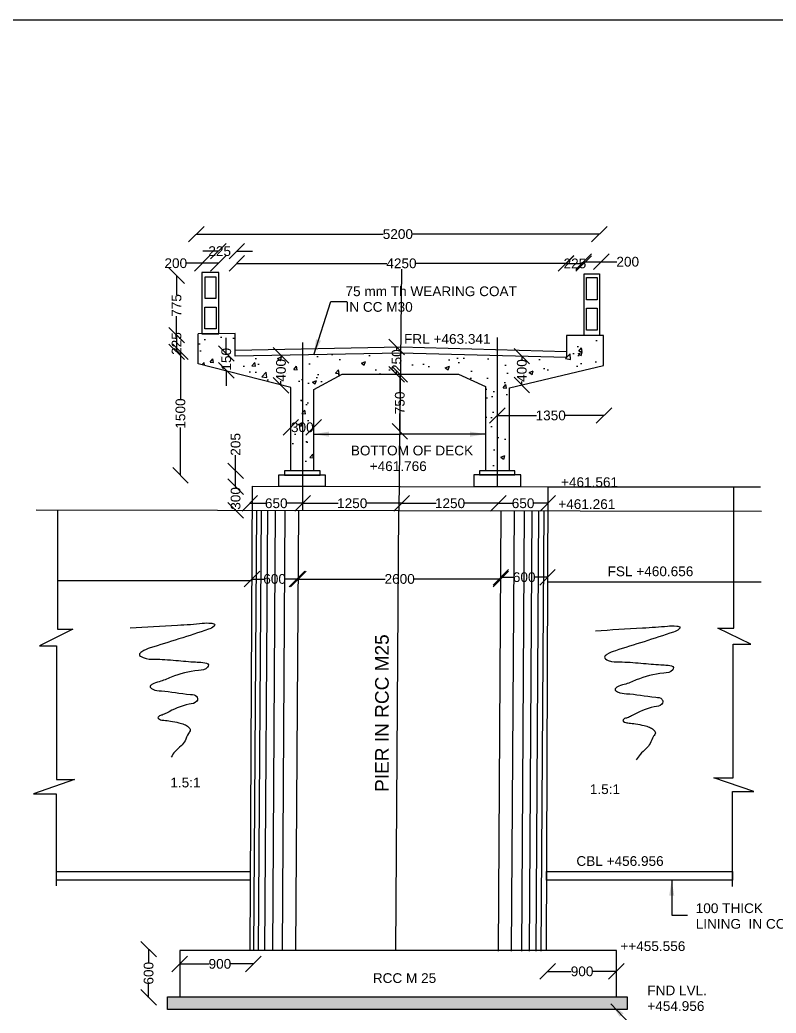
# Model space of a CAD drawing. Header units: millimetres. Extents: x 5124 to 10115727, y 2311 to 29203932.
# Drawn here: x 10094386 to 10104105, y 29191176 to 29203932 of the extents above; entities that cross this region are included whole.
import ezdxf

# ---------------------------------------------------------------- set-up
doc = ezdxf.new("R2010")
doc.units = ezdxf.units.MM
doc.header["$MEASUREMENT"] = 0
for name, color, linetype in [('DRAWING', 2, 'Continuous'), ('TEXT', 1, 'Continuous'), ('text2', 7, 'Continuous')]:
    doc.layers.add(name, color=color, linetype=linetype)
doc.styles.get("Standard").update_dxf_attribs({"font": 'arial.ttf', "height": 125})
doc.dimstyles.get("Standard").update_dxf_attribs({"dimtxt": 150, "dimasz": 200, "dimexe": 0.18, "dimexo": 0.0625, "dimgap": 0.09, "dimtad": 0, "dimdec": 0, "dimzin": 0, "dimdsep": 46, "dimtxsty": 'Standard', "dimblk": 'OBLIQUE', "dimcen": 0.09, "dimse1": 1, "dimse2": 1, "dimadec": 0, "dimazin": 0, "dimtfac": 1, "dimtdec": 0, "dimtofl": 0, "dimtmove": 0, "dimatfit": 3, "dimfxl": 1, "dimtolj": 1, "dimtzin": 0, "dimarcsym": 0})

# ---------------------------------------------------------------- blocks, each defined once
blk = doc.blocks.new('_Oblique')
at = {"color": 0, "linetype": 'ByBlock', "lineweight": -2}
blk.add_line((-0.5, -0.5), (0.5, 0.5), dxfattribs=at)
blk = doc.blocks.new('*D10')
at = {"layer": 'Defpoints', "color": 0, "transparency": 16777216}
for p in [(10096156, 29191997), (10096041, 29191378), (10096156, 29191378)]:
    blk.add_point(p, dxfattribs=at)
at = {"layer": 'text2', "color": 0, "lineweight": -2, "transparency": 16777216}
for p, q in [((10096041, 29191997), (10096041, 29191826)), ((10096041, 29191378), (10096041, 29191549))]:
    blk.add_line(p, q, dxfattribs=at)
at = {"layer": 'text2', "color": 0, "lineweight": -2, "transparency": 16777216, "xscale": 200, "yscale": 200, "zscale": 200}
for p, rotation in [((10096041, 29191997), 90), ((10096041, 29191378), 270)]:
    blk.add_blockref('_Oblique', p, dxfattribs=dict(at, rotation=rotation))
at = {"layer": 'text2', "color": 0, "transparency": 16777216, "insert": (10096041, 29191688), "char_height": 125, "attachment_point": 5, "rotation": 90}
blk.add_mtext('\\A1;600', dxfattribs=at)
blk = doc.blocks.new('*D11')
at = {"layer": 'Defpoints', "color": 0, "transparency": 16777216}
for p in [(10097387, 29191808), (10096440, 29191683), (10097387, 29191683)]:
    blk.add_point(p, dxfattribs=at)
at = {"layer": 'text2', "color": 0, "lineweight": -2, "transparency": 16777216}
for p, q in [((10096440, 29191808), (10096819, 29191808)), ((10097387, 29191808), (10097095, 29191808))]:
    blk.add_line(p, q, dxfattribs=at)
at = {"layer": 'text2', "color": 0, "lineweight": -2, "transparency": 16777216, "xscale": 200, "yscale": 200, "zscale": 200, "rotation": 180}
blk.add_blockref('_Oblique', (10096440, 29191808), dxfattribs=at)
at = {"layer": 'text2', "color": 0, "lineweight": -2, "transparency": 16777216, "xscale": 200, "yscale": 200, "zscale": 200}
blk.add_blockref('_Oblique', (10097387, 29191808), dxfattribs=at)
at = {"layer": 'text2', "color": 0, "transparency": 16777216, "insert": (10096957, 29191808), "char_height": 125, "attachment_point": 5}
blk.add_mtext('\\A1;900', dxfattribs=at)
blk = doc.blocks.new('*D13')
at = {"layer": 'Defpoints', "color": 0, "transparency": 16777216}
for p in [(10096655, 29201158), (10101832, 29201180), (10101832, 29201158)]:
    blk.add_point(p, dxfattribs=at)
at = {"layer": 'text2', "color": 0, "lineweight": -2, "transparency": 16777216}
for p, q in [((10096655, 29201180), (10099057, 29201180)), ((10101832, 29201180), (10099430, 29201180))]:
    blk.add_line(p, q, dxfattribs=at)
at = {"layer": 'text2', "color": 0, "lineweight": -2, "transparency": 16777216, "xscale": 200, "yscale": 200, "zscale": 200, "rotation": 180}
blk.add_blockref('_Oblique', (10096655, 29201180), dxfattribs=at)
at = {"layer": 'text2', "color": 0, "lineweight": -2, "transparency": 16777216, "xscale": 200, "yscale": 200, "zscale": 200}
blk.add_blockref('_Oblique', (10101832, 29201180), dxfattribs=at)
at = {"layer": 'text2', "color": 0, "transparency": 16777216, "insert": (10099244, 29201180), "char_height": 125, "attachment_point": 5}
blk.add_mtext('\\A1;5200', dxfattribs=at)
blk = doc.blocks.new('*D14')
at = {"layer": 'Defpoints', "color": 0, "transparency": 16777216}
for p in [(10096729, 29200820), (10096936, 29200820), (10096936, 29200806)]:
    blk.add_point(p, dxfattribs=at)
at = {"layer": 'text2', "color": 0, "lineweight": -2, "transparency": 16777216}
for p, q in [((10096729, 29200806), (10096529, 29200806)), ((10096936, 29200806), (10096729, 29200806))]:
    blk.add_line(p, q, dxfattribs=at)
at = {"layer": 'text2', "color": 0, "lineweight": -2, "transparency": 16777216, "xscale": 200, "yscale": 200, "zscale": 200, "rotation": 180}
blk.add_blockref('_Oblique', (10096729, 29200806), dxfattribs=at)
at = {"layer": 'text2', "color": 0, "lineweight": -2, "transparency": 16777216, "xscale": 200, "yscale": 200, "zscale": 200}
blk.add_blockref('_Oblique', (10096936, 29200806), dxfattribs=at)
at = {"layer": 'text2', "color": 0, "transparency": 16777216, "insert": (10096390, 29200806), "char_height": 125, "attachment_point": 5}
blk.add_mtext('\\A1;200', dxfattribs=at)
blk = doc.blocks.new('*D15')
at = {"layer": 'Defpoints', "color": 0, "transparency": 16777216}
for p in [(10097175, 29200961), (10096936, 29200806), (10097175, 29200806)]:
    blk.add_point(p, dxfattribs=at)
at = {"layer": 'text2', "color": 0, "lineweight": -2, "transparency": 16777216}
for p, q in [((10096936, 29200961), (10096736, 29200961)), ((10097175, 29200961), (10097375, 29200961))]:
    blk.add_line(p, q, dxfattribs=at)
at = {"layer": 'text2', "color": 0, "lineweight": -2, "transparency": 16777216, "xscale": 200, "yscale": 200, "zscale": 200}
blk.add_blockref('_Oblique', (10096936, 29200961), dxfattribs=at)
at = {"layer": 'text2', "color": 0, "lineweight": -2, "transparency": 16777216, "xscale": 200, "yscale": 200, "zscale": 200, "rotation": 180}
blk.add_blockref('_Oblique', (10097175, 29200961), dxfattribs=at)
at = {"layer": 'text2', "color": 0, "transparency": 16777216, "insert": (10096954, 29200961), "char_height": 125, "attachment_point": 5}
blk.add_mtext('\\A1;225', dxfattribs=at)
blk = doc.blocks.new('*D16')
at = {"layer": 'Defpoints', "color": 0, "transparency": 16777216}
for p in [(10097175, 29200806), (10101405, 29200806), (10101405, 29200804)]:
    blk.add_point(p, dxfattribs=at)
at = {"layer": 'text2', "color": 0, "lineweight": -2, "transparency": 16777216}
for p, q in [((10097175, 29200804), (10099101, 29200804)), ((10101405, 29200804), (10099479, 29200804))]:
    blk.add_line(p, q, dxfattribs=at)
at = {"layer": 'text2', "color": 0, "lineweight": -2, "transparency": 16777216, "xscale": 200, "yscale": 200, "zscale": 200, "rotation": 180}
blk.add_blockref('_Oblique', (10097175, 29200804), dxfattribs=at)
at = {"layer": 'text2', "color": 0, "lineweight": -2, "transparency": 16777216, "xscale": 200, "yscale": 200, "zscale": 200}
blk.add_blockref('_Oblique', (10101405, 29200804), dxfattribs=at)
at = {"layer": 'text2', "color": 0, "transparency": 16777216, "insert": (10099290, 29200804), "char_height": 125, "attachment_point": 5}
blk.add_mtext('\\A1;4250', dxfattribs=at)
blk = doc.blocks.new('*D17')
at = {"layer": 'Defpoints', "color": 0, "transparency": 16777216}
for p in [(10101405, 29200804), (10101633, 29200804), (10101633, 29200803)]:
    blk.add_point(p, dxfattribs=at)
at = {"layer": 'text2', "color": 0, "lineweight": -2, "transparency": 16777216}
blk.add_line((10101405, 29200803), (10101633, 29200803), dxfattribs=at)
at = {"layer": 'text2', "color": 0, "lineweight": -2, "transparency": 16777216, "xscale": 200, "yscale": 200, "zscale": 200, "rotation": 180}
blk.add_blockref('_Oblique', (10101405, 29200803), dxfattribs=at)
at = {"layer": 'text2', "color": 0, "lineweight": -2, "transparency": 16777216, "xscale": 200, "yscale": 200, "zscale": 200}
blk.add_blockref('_Oblique', (10101633, 29200803), dxfattribs=at)
at = {"layer": 'text2', "color": 0, "transparency": 16777216, "insert": (10101519, 29200803), "char_height": 125, "attachment_point": 5}
blk.add_mtext('\\A1;225', dxfattribs=at)
blk = doc.blocks.new('*D18')
at = {"layer": 'Defpoints', "color": 0, "transparency": 16777216}
for p in [(10101633, 29200804), (10101859, 29200825), (10101859, 29200804)]:
    blk.add_point(p, dxfattribs=at)
at = {"layer": 'text2', "color": 0, "lineweight": -2, "transparency": 16777216}
for p, q in [((10101633, 29200825), (10101859, 29200825)), ((10101859, 29200825), (10102059, 29200825))]:
    blk.add_line(p, q, dxfattribs=at)
at = {"layer": 'text2', "color": 0, "lineweight": -2, "transparency": 16777216, "xscale": 200, "yscale": 200, "zscale": 200, "rotation": 180}
blk.add_blockref('_Oblique', (10101633, 29200825), dxfattribs=at)
at = {"layer": 'text2', "color": 0, "lineweight": -2, "transparency": 16777216, "xscale": 200, "yscale": 200, "zscale": 200}
blk.add_blockref('_Oblique', (10101859, 29200825), dxfattribs=at)
at = {"layer": 'text2', "color": 0, "transparency": 16777216, "insert": (10102198, 29200825), "char_height": 125, "attachment_point": 5}
blk.add_mtext('\\A1;200', dxfattribs=at)
blk = doc.blocks.new('*D19')
at = {"layer": 'Defpoints', "color": 0, "transparency": 16777216}
for p in [(10096449, 29200646), (10096400, 29199882), (10096449, 29199882)]:
    blk.add_point(p, dxfattribs=at)
at = {"layer": 'text2', "color": 0, "lineweight": -2, "transparency": 16777216}
for p, q in [((10096400, 29200646), (10096400, 29200402)), ((10096400, 29199882), (10096400, 29200126))]:
    blk.add_line(p, q, dxfattribs=at)
at = {"layer": 'text2', "color": 0, "lineweight": -2, "transparency": 16777216, "xscale": 200, "yscale": 200, "zscale": 200}
for p, rotation in [((10096400, 29200646), 90), ((10096400, 29199882), 270)]:
    blk.add_blockref('_Oblique', p, dxfattribs=dict(at, rotation=rotation))
at = {"layer": 'text2', "color": 0, "transparency": 16777216, "insert": (10096400, 29200264), "char_height": 125, "attachment_point": 5, "rotation": 90}
blk.add_mtext('\\A1;775', dxfattribs=at)
blk = doc.blocks.new('*D20')
at = {"layer": 'Defpoints', "color": 0, "transparency": 16777216}
for p in [(10096400, 29199882), (10096400, 29199669), (10096400, 29199669)]:
    blk.add_point(p, dxfattribs=at)
at = {"layer": 'text2', "color": 0, "lineweight": -2, "transparency": 16777216}
blk.add_line((10096400, 29199882), (10096400, 29199669), dxfattribs=at)
at = {"layer": 'text2', "color": 0, "lineweight": -2, "transparency": 16777216, "xscale": 200, "yscale": 200, "zscale": 200}
for p, rotation in [((10096400, 29199882), 90), ((10096400, 29199669), 270)]:
    blk.add_blockref('_Oblique', p, dxfattribs=dict(at, rotation=rotation))
at = {"layer": 'text2', "color": 0, "transparency": 16777216, "insert": (10096400, 29199775), "char_height": 125, "attachment_point": 5, "rotation": 90}
blk.add_mtext('\\A1;225', dxfattribs=at)
blk = doc.blocks.new('*D21')
at = {"layer": 'Defpoints', "color": 0, "transparency": 16777216}
for p in [(10096400, 29199669), (10096400, 29198083), (10096450, 29198083)]:
    blk.add_point(p, dxfattribs=at)
at = {"layer": 'text2', "color": 0, "lineweight": -2, "transparency": 16777216}
for p, q in [((10096450, 29199669), (10096450, 29199056)), ((10096450, 29198083), (10096450, 29198695))]:
    blk.add_line(p, q, dxfattribs=at)
at = {"layer": 'text2', "color": 0, "lineweight": -2, "transparency": 16777216, "xscale": 200, "yscale": 200, "zscale": 200}
for p, rotation in [((10096450, 29199669), 90), ((10096450, 29198083), 270)]:
    blk.add_blockref('_Oblique', p, dxfattribs=dict(at, rotation=rotation))
at = {"layer": 'text2', "color": 0, "transparency": 16777216, "insert": (10096450, 29198876), "char_height": 125, "attachment_point": 5, "rotation": 90}
blk.add_mtext('\\A1;1500', dxfattribs=at)
blk = doc.blocks.new('*D22')
at = {"layer": 'Defpoints', "color": 0, "transparency": 16777216}
for p in [(10097010, 29199647), (10097012, 29199430), (10097039, 29199430)]:
    blk.add_point(p, dxfattribs=at)
at = {"layer": 'text2', "color": 0, "lineweight": -2, "transparency": 16777216}
for p, q in [((10097039, 29199647), (10097039, 29199847)), ((10097039, 29199430), (10097039, 29199230))]:
    blk.add_line(p, q, dxfattribs=at)
at = {"layer": 'text2', "color": 0, "lineweight": -2, "transparency": 16777216, "xscale": 200, "yscale": 200, "zscale": 200}
for p, rotation in [((10097039, 29199647), 270), ((10097039, 29199430), 90)]:
    blk.add_blockref('_Oblique', p, dxfattribs=dict(at, rotation=rotation))
at = {"layer": 'text2', "color": 0, "transparency": 16777216, "insert": (10097039, 29199573), "char_height": 125, "attachment_point": 5, "rotation": 90}
blk.add_mtext('\\A1;150', dxfattribs=at)
blk = doc.blocks.new('*D23')
at = {"layer": 'Defpoints', "color": 0, "transparency": 16777216}
for p in [(10097777, 29199623), (10097742, 29199238), (10097767, 29199238)]:
    blk.add_point(p, dxfattribs=at)
at = {"layer": 'text2', "color": 0, "lineweight": -2, "transparency": 16777216}
for p, q in [((10097742, 29199623), (10097742, 29199571)), ((10097742, 29199238), (10097742, 29199290))]:
    blk.add_line(p, q, dxfattribs=at)
at = {"layer": 'text2', "color": 0, "lineweight": -2, "transparency": 16777216, "xscale": 200, "yscale": 200, "zscale": 200}
for p, rotation in [((10097742, 29199623), 90), ((10097742, 29199238), 270)]:
    blk.add_blockref('_Oblique', p, dxfattribs=dict(at, rotation=rotation))
at = {"layer": 'text2', "color": 0, "transparency": 16777216, "insert": (10097742, 29199431), "char_height": 125, "attachment_point": 5, "rotation": 90}
blk.add_mtext('\\A1;400', dxfattribs=at)
blk = doc.blocks.new('*D24')
at = {"layer": 'Defpoints', "color": 0, "transparency": 16777216}
for p in [(10097869, 29198618), (10098163, 29198699), (10098163, 29198618)]:
    blk.add_point(p, dxfattribs=at)
at = {"layer": 'text2', "color": 0, "lineweight": -2, "transparency": 16777216}
for p, q in [((10097869, 29198699), (10097878, 29198699)), ((10098163, 29198699), (10098154, 29198699))]:
    blk.add_line(p, q, dxfattribs=at)
at = {"layer": 'text2', "color": 0, "lineweight": -2, "transparency": 16777216, "xscale": 200, "yscale": 200, "zscale": 200, "rotation": 180}
blk.add_blockref('_Oblique', (10097869, 29198699), dxfattribs=at)
at = {"layer": 'text2', "color": 0, "lineweight": -2, "transparency": 16777216, "xscale": 200, "yscale": 200, "zscale": 200}
blk.add_blockref('_Oblique', (10098163, 29198699), dxfattribs=at)
at = {"layer": 'text2', "color": 0, "transparency": 16777216, "insert": (10098016, 29198699), "char_height": 125, "attachment_point": 5}
blk.add_mtext('\\A1;300', dxfattribs=at)
blk = doc.blocks.new('*D25')
at = {"layer": 'Defpoints', "color": 0, "transparency": 16777216}
for p in [(10099285, 29199731), (10099228, 29199380), (10099285, 29199380)]:
    blk.add_point(p, dxfattribs=at)
at = {"layer": 'text2', "color": 0, "lineweight": -2, "transparency": 16777216}
for p, q in [((10099228, 29199731), (10099228, 29199694)), ((10099228, 29199380), (10099228, 29199416))]:
    blk.add_line(p, q, dxfattribs=at)
at = {"layer": 'text2', "color": 0, "lineweight": -2, "transparency": 16777216, "xscale": 200, "yscale": 200, "zscale": 200}
for p, rotation in [((10099228, 29199731), 90), ((10099228, 29199380), 270)]:
    blk.add_blockref('_Oblique', p, dxfattribs=dict(at, rotation=rotation))
at = {"layer": 'text2', "color": 0, "transparency": 16777216, "insert": (10099228, 29199555), "char_height": 125, "attachment_point": 5, "rotation": 90}
blk.add_mtext('\\A1;250', dxfattribs=at)
blk = doc.blocks.new('*D26')
at = {"layer": 'Defpoints', "color": 0, "transparency": 16777216}
for p in [(10099285, 29199380), (10099268, 29198647), (10099269, 29198647)]:
    blk.add_point(p, dxfattribs=at)
at = {"layer": 'text2', "color": 0, "lineweight": -2, "transparency": 16777216}
for p, q in [((10099269, 29199380), (10099269, 29199151)), ((10099269, 29198647), (10099269, 29198876))]:
    blk.add_line(p, q, dxfattribs=at)
at = {"layer": 'text2', "color": 0, "lineweight": -2, "transparency": 16777216, "xscale": 200, "yscale": 200, "zscale": 200}
for p, rotation in [((10099269, 29199380), 90), ((10099269, 29198647), 270)]:
    blk.add_blockref('_Oblique', p, dxfattribs=dict(at, rotation=rotation))
at = {"layer": 'text2', "color": 0, "transparency": 16777216, "insert": (10099269, 29199013), "char_height": 125, "attachment_point": 5, "rotation": 90}
blk.add_mtext('\\A1;750', dxfattribs=at)
blk = doc.blocks.new('*D27')
at = {"layer": 'Defpoints', "color": 0, "transparency": 16777216}
for p in [(10097341, 29197733), (10098022, 29197733), (10098022, 29197723)]:
    blk.add_point(p, dxfattribs=at)
at = {"layer": 'text2', "color": 0, "lineweight": -2, "transparency": 16777216}
for p, q in [((10097341, 29197723), (10097543, 29197723)), ((10098022, 29197723), (10097820, 29197723))]:
    blk.add_line(p, q, dxfattribs=at)
at = {"layer": 'text2', "color": 0, "lineweight": -2, "transparency": 16777216, "xscale": 200, "yscale": 200, "zscale": 200, "rotation": 180}
blk.add_blockref('_Oblique', (10097341, 29197723), dxfattribs=at)
at = {"layer": 'text2', "color": 0, "lineweight": -2, "transparency": 16777216, "xscale": 200, "yscale": 200, "zscale": 200}
blk.add_blockref('_Oblique', (10098022, 29197723), dxfattribs=at)
at = {"layer": 'text2', "color": 0, "transparency": 16777216, "insert": (10097681, 29197723), "char_height": 125, "attachment_point": 5}
blk.add_mtext('\\A1;650', dxfattribs=at)
blk = doc.blocks.new('*D28')
at = {"layer": 'Defpoints', "color": 0, "transparency": 16777216}
for p in [(10098022, 29197733), (10099293, 29197733), (10099293, 29197723)]:
    blk.add_point(p, dxfattribs=at)
at = {"layer": 'text2', "color": 0, "lineweight": -2, "transparency": 16777216}
for p, q in [((10098022, 29197723), (10098477, 29197723)), ((10099293, 29197723), (10098838, 29197723))]:
    blk.add_line(p, q, dxfattribs=at)
at = {"layer": 'text2', "color": 0, "lineweight": -2, "transparency": 16777216, "xscale": 200, "yscale": 200, "zscale": 200, "rotation": 180}
blk.add_blockref('_Oblique', (10098022, 29197723), dxfattribs=at)
at = {"layer": 'text2', "color": 0, "lineweight": -2, "transparency": 16777216, "xscale": 200, "yscale": 200, "zscale": 200}
blk.add_blockref('_Oblique', (10099293, 29197723), dxfattribs=at)
at = {"layer": 'text2', "color": 0, "transparency": 16777216, "insert": (10098657, 29197723), "char_height": 125, "attachment_point": 5}
blk.add_mtext('\\A1;1250', dxfattribs=at)
blk = doc.blocks.new('*D29')
at = {"layer": 'Defpoints', "color": 0, "transparency": 16777216}
for p in [(10099293, 29197723), (10100536, 29197723), (10100536, 29197723)]:
    blk.add_point(p, dxfattribs=at)
at = {"layer": 'text2', "color": 0, "lineweight": -2, "transparency": 16777216}
for p, q in [((10099293, 29197723), (10099734, 29197723)), ((10100536, 29197723), (10100095, 29197723))]:
    blk.add_line(p, q, dxfattribs=at)
at = {"layer": 'text2', "color": 0, "lineweight": -2, "transparency": 16777216, "xscale": 200, "yscale": 200, "zscale": 200, "rotation": 180}
blk.add_blockref('_Oblique', (10099293, 29197723), dxfattribs=at)
at = {"layer": 'text2', "color": 0, "lineweight": -2, "transparency": 16777216, "xscale": 200, "yscale": 200, "zscale": 200}
blk.add_blockref('_Oblique', (10100536, 29197723), dxfattribs=at)
at = {"layer": 'text2', "color": 0, "transparency": 16777216, "insert": (10099914, 29197723), "char_height": 125, "attachment_point": 5}
blk.add_mtext('\\A1;1250', dxfattribs=at)
blk = doc.blocks.new('*D30')
at = {"layer": 'Defpoints', "color": 0, "transparency": 16777216}
for p in [(10100536, 29197723), (10101171, 29197723), (10101171, 29197720)]:
    blk.add_point(p, dxfattribs=at)
at = {"layer": 'text2', "color": 0, "lineweight": -2, "transparency": 16777216}
for p, q in [((10100536, 29197723), (10100715, 29197723)), ((10101171, 29197723), (10100992, 29197723))]:
    blk.add_line(p, q, dxfattribs=at)
at = {"layer": 'text2', "color": 0, "lineweight": -2, "transparency": 16777216, "xscale": 200, "yscale": 200, "zscale": 200, "rotation": 180}
blk.add_blockref('_Oblique', (10100536, 29197723), dxfattribs=at)
at = {"layer": 'text2', "color": 0, "lineweight": -2, "transparency": 16777216, "xscale": 200, "yscale": 200, "zscale": 200}
blk.add_blockref('_Oblique', (10101171, 29197723), dxfattribs=at)
at = {"layer": 'text2', "color": 0, "transparency": 16777216, "insert": (10100853, 29197723), "char_height": 125, "attachment_point": 5}
blk.add_mtext('\\A1;650', dxfattribs=at)
blk = doc.blocks.new('*D31')
at = {"layer": 'Defpoints', "color": 0, "transparency": 16777216}
for p in [(10097370, 29196744), (10097949, 29196751), (10097949, 29196744)]:
    blk.add_point(p, dxfattribs=at)
at = {"layer": 'text2', "color": 0, "lineweight": -2, "transparency": 16777216}
for p, q in [((10097370, 29196751), (10097521, 29196751)), ((10097949, 29196751), (10097798, 29196751))]:
    blk.add_line(p, q, dxfattribs=at)
at = {"layer": 'text2', "color": 0, "lineweight": -2, "transparency": 16777216, "xscale": 200, "yscale": 200, "zscale": 200, "rotation": 180}
blk.add_blockref('_Oblique', (10097370, 29196751), dxfattribs=at)
at = {"layer": 'text2', "color": 0, "lineweight": -2, "transparency": 16777216, "xscale": 200, "yscale": 200, "zscale": 200}
blk.add_blockref('_Oblique', (10097949, 29196751), dxfattribs=at)
at = {"layer": 'text2', "color": 0, "transparency": 16777216, "insert": (10097660, 29196751), "char_height": 125, "attachment_point": 5}
blk.add_mtext('\\A1;600', dxfattribs=at)
blk = doc.blocks.new('*D32')
at = {"layer": 'Defpoints', "color": 0, "transparency": 16777216}
for p in [(10097966, 29196749), (10100567, 29196751), (10100567, 29196732)]:
    blk.add_point(p, dxfattribs=at)
at = {"layer": 'text2', "color": 0, "lineweight": -2, "transparency": 16777216}
for p, q in [((10097966, 29196751), (10099079, 29196751)), ((10100567, 29196751), (10099454, 29196751))]:
    blk.add_line(p, q, dxfattribs=at)
at = {"layer": 'text2', "color": 0, "lineweight": -2, "transparency": 16777216, "xscale": 200, "yscale": 200, "zscale": 200, "rotation": 180}
blk.add_blockref('_Oblique', (10097966, 29196751), dxfattribs=at)
at = {"layer": 'text2', "color": 0, "lineweight": -2, "transparency": 16777216, "xscale": 200, "yscale": 200, "zscale": 200}
blk.add_blockref('_Oblique', (10100567, 29196751), dxfattribs=at)
at = {"layer": 'text2', "color": 0, "transparency": 16777216, "insert": (10099267, 29196751), "char_height": 125, "attachment_point": 5}
blk.add_mtext('\\A1;2600', dxfattribs=at)
blk = doc.blocks.new('*D33')
at = {"layer": 'Defpoints', "color": 0, "transparency": 16777216}
for p in [(10100567, 29196751), (10101167, 29196774), (10101167, 29196748)]:
    blk.add_point(p, dxfattribs=at)
at = {"layer": 'text2', "color": 0, "lineweight": -2, "transparency": 16777216}
for p, q in [((10100567, 29196774), (10100729, 29196774)), ((10101167, 29196774), (10101005, 29196774))]:
    blk.add_line(p, q, dxfattribs=at)
at = {"layer": 'text2', "color": 0, "lineweight": -2, "transparency": 16777216, "xscale": 200, "yscale": 200, "zscale": 200, "rotation": 180}
blk.add_blockref('_Oblique', (10100567, 29196774), dxfattribs=at)
at = {"layer": 'text2', "color": 0, "lineweight": -2, "transparency": 16777216, "xscale": 200, "yscale": 200, "zscale": 200}
blk.add_blockref('_Oblique', (10101167, 29196774), dxfattribs=at)
at = {"layer": 'text2', "color": 0, "transparency": 16777216, "insert": (10100867, 29196774), "char_height": 125, "attachment_point": 5}
blk.add_mtext('\\A1;600', dxfattribs=at)
blk = doc.blocks.new('*D34')
at = {"layer": 'Defpoints', "color": 0, "transparency": 16777216}
for p in [(10101169, 29191722), (10102052, 29191722), (10102052, 29191712)]:
    blk.add_point(p, dxfattribs=at)
at = {"layer": 'text2', "color": 0, "lineweight": -2, "transparency": 16777216}
for p, q in [((10101169, 29191712), (10101473, 29191712)), ((10102052, 29191712), (10101748, 29191712))]:
    blk.add_line(p, q, dxfattribs=at)
at = {"layer": 'text2', "color": 0, "lineweight": -2, "transparency": 16777216, "xscale": 200, "yscale": 200, "zscale": 200, "rotation": 180}
blk.add_blockref('_Oblique', (10101169, 29191712), dxfattribs=at)
at = {"layer": 'text2', "color": 0, "lineweight": -2, "transparency": 16777216, "xscale": 200, "yscale": 200, "zscale": 200}
blk.add_blockref('_Oblique', (10102052, 29191712), dxfattribs=at)
at = {"layer": 'text2', "color": 0, "transparency": 16777216, "insert": (10101611, 29191712), "char_height": 125, "attachment_point": 5}
blk.add_mtext('\\A1;900', dxfattribs=at)
blk = doc.blocks.new('*D35')
at = {"layer": 'Defpoints', "color": 0, "transparency": 16777216}
for p in [(10097128, 29198140), (10097128, 29197938), (10097159, 29197938)]:
    blk.add_point(p, dxfattribs=at)
at = {"layer": 'text2', "color": 0, "lineweight": -2, "transparency": 16777216}
for p, q in [((10097159, 29198140), (10097159, 29198340)), ((10097159, 29197938), (10097159, 29198140))]:
    blk.add_line(p, q, dxfattribs=at)
at = {"layer": 'text2', "color": 0, "lineweight": -2, "transparency": 16777216, "xscale": 200, "yscale": 200, "zscale": 200}
for p, rotation in [((10097159, 29198140), 90), ((10097159, 29197938), 270)]:
    blk.add_blockref('_Oblique', p, dxfattribs=dict(at, rotation=rotation))
at = {"layer": 'text2', "color": 0, "transparency": 16777216, "insert": (10097159, 29198480), "char_height": 125, "attachment_point": 5, "rotation": 90}
blk.add_mtext('\\A1;205', dxfattribs=at)
blk = doc.blocks.new('*D36')
at = {"layer": 'Defpoints', "color": 0, "transparency": 16777216}
for p in [(10097159, 29197938), (10097159, 29197634), (10097159, 29197634)]:
    blk.add_point(p, dxfattribs=at)
at = {"layer": 'text2', "color": 0, "lineweight": -2, "transparency": 16777216}
for p, q in [((10097159, 29197938), (10097159, 29197924)), ((10097159, 29197634), (10097159, 29197648))]:
    blk.add_line(p, q, dxfattribs=at)
at = {"layer": 'text2', "color": 0, "lineweight": -2, "transparency": 16777216, "xscale": 200, "yscale": 200, "zscale": 200}
for p, rotation in [((10097159, 29197938), 90), ((10097159, 29197634), 270)]:
    blk.add_blockref('_Oblique', p, dxfattribs=dict(at, rotation=rotation))
at = {"layer": 'text2', "color": 0, "transparency": 16777216, "insert": (10097159, 29197786), "char_height": 125, "attachment_point": 5, "rotation": 90}
blk.add_mtext('\\A1;300', dxfattribs=at)
blk = doc.blocks.new('*D37')
at = {"layer": 'Defpoints', "color": 0, "transparency": 16777216}
for p in [(10101893, 29198851), (10100522, 29198830), (10101893, 29198830)]:
    blk.add_point(p, dxfattribs=at)
at = {"layer": 'text2', "color": 0, "lineweight": -2, "transparency": 16777216}
for p, q in [((10100522, 29198851), (10101027, 29198851)), ((10101893, 29198851), (10101388, 29198851))]:
    blk.add_line(p, q, dxfattribs=at)
at = {"layer": 'text2', "color": 0, "lineweight": -2, "transparency": 16777216, "xscale": 200, "yscale": 200, "zscale": 200, "rotation": 180}
blk.add_blockref('_Oblique', (10100522, 29198851), dxfattribs=at)
at = {"layer": 'text2', "color": 0, "lineweight": -2, "transparency": 16777216, "xscale": 200, "yscale": 200, "zscale": 200}
blk.add_blockref('_Oblique', (10101893, 29198851), dxfattribs=at)
at = {"layer": 'text2', "color": 0, "transparency": 16777216, "insert": (10101208, 29198851), "char_height": 125, "attachment_point": 5}
blk.add_mtext('\\A1;1350', dxfattribs=at)
blk = doc.blocks.new('*D38')
at = {"layer": 'Defpoints', "color": 0, "transparency": 16777216}
for p in [(10100770, 29199613), (10100828, 29199243), (10100837, 29199243)]:
    blk.add_point(p, dxfattribs=at)
at = {"layer": 'text2', "color": 0, "lineweight": -2, "transparency": 16777216}
for p, q in [((10100837, 29199613), (10100837, 29199568)), ((10100837, 29199243), (10100837, 29199287))]:
    blk.add_line(p, q, dxfattribs=at)
at = {"layer": 'text2', "color": 0, "lineweight": -2, "transparency": 16777216, "xscale": 200, "yscale": 200, "zscale": 200}
for p, rotation in [((10100837, 29199613), 90), ((10100837, 29199243), 270)]:
    blk.add_blockref('_Oblique', p, dxfattribs=dict(at, rotation=rotation))
at = {"layer": 'text2', "color": 0, "transparency": 16777216, "insert": (10100837, 29199428), "char_height": 125, "attachment_point": 5, "rotation": 90}
blk.add_mtext('\\A1;400', dxfattribs=at)

msp = doc.modelspace()

# ---------------------------------------------------------------- hatches: boundary and pattern name
at = {"layer": 'DRAWING'}
h = msp.add_hatch(dxfattribs=at)
h.set_pattern_fill('AR-CONC', color=0, scale=75, style=0)
h.set_pattern_definition([(50, (10015298.76, 29142283.16), (537.9451, -47.0641), [56.25, -618.75]), (355, (10015298.76, 29142283.16), (-104.0635, 564.144), [45, -495]), (100.4514, (10015343.6, 29142279.24), (433.882, 517.0797), [47.805, -525.8566]), (46.1842, (10015298.76, 29142433.16), (800.4308, -124.1393), [84.375, -928.125]), (96.6356, (10015365.5, 29142422.8), (700.997, 730.5884), [71.708, -788.785]), (351.1842, (10015298.8, 29142433.16), (700.9965, 730.589), [67.5, -742.5]), (21, (10015373.76, 29142395.66), (447.6803, -301.9642), [56.25, -618.75]), (326, (10015373.76, 29142395.66), (182.4865, 543.8625), [45, -495]), (71.4514, (10015411.07, 29142370.5), (630.167, 241.898), [47.805, -525.8566]), (37.5, (10015298.76, 29142283.16), (9.1199, 249.6704), [0, -489, 0, -502.5, 0, -496.875]), (7.5, (10015298.76, 29142283.16), (197.30215, 295.8088), [0, -286.5, 0, -477.75, 0, -189.375]), (327.5, (10015131.51, 29142283.16), (400.36683, -16.91615), [0, -187.5, 0, -585, 0, -776.25]), (317.5, (10015056.5, 29142283.16), (437.3896, 75.0787), [0, -243.75, 0, -388.5, 0, -551.25])])
h.paths.add_polyline_path([(10100678.2, 29199207.6), (10101885.5, 29199491), (10101885.5, 29199876.2), (10101410, 29199876.2), (10101410, 29199595.4), (10099279.5, 29199652.8), (10099278.6, 29199652.7), (10099275.7, 29199379.5), (10100024.3, 29199379.5), (10100371.7, 29199223.4), (10100371.7, 29198140.2), (10100678.2, 29198140.2)])
h.paths.add_polyline_path([(10098021.6, 29199628), (10098021.6, 29198139.8), (10098163.2, 29198139.8), (10098163.2, 29199183.4), (10098526.5, 29199379.5), (10099275.7, 29199379.5), (10099278.6, 29199652.7)])
h.paths.add_polyline_path([(10098021.6, 29199628), (10097153.1, 29199611), (10097153.1, 29199901.9), (10096943.7, 29199900.6), (10096943.7, 29199899.3), (10096725.6, 29199899.3), (10096678.5, 29199899.1), (10096678.5, 29199515.1), (10097869.3, 29199212.1), (10097869.3, 29198139.8), (10098021.6, 29198139.8)])
at = {"layer": 'TEXT'}
h = msp.add_hatch(dxfattribs=at)
h.set_pattern_fill('AR-CONC', scale=10)
h.set_pattern_definition([(50, (0, 0), (71.72601826, -6.2752135), [7.5, -82.5]), (355, (0, 0), (-13.87513336, 75.21921337), [6, -66]), (100.45144446, (5.98, -0.52), (57.85088467, 68.9439991), [6.3740192, -70.1142112]), (46.1842, (0, 20), (106.72413307, -16.55192808), [11.25, -123.75]), (96.6356355, (8.89, 18.62), (93.46619457, 97.41186008), [9.5610342, -105.171376]), (351.184164, (0, 20), (93.4661945, 97.41186003), [9, -99.0000001]), (21, (10, 15), (59.69070521, -40.26188907), [7.5, -82.5]), (326, (10, 15), (24.3315332, 72.5150045), [6, -66]), (71.45144474, (14.974, 11.645), (84.02223767, 32.25311528), [6.374019, -70.1142112]), (37.5, (0, 0), (1.215985532, 33.289385383), [0, -65.2, 0, -67, 0, -66.25]), (7.5, (0, 0), (26.306953744, 39.44117119), [0, -38.2, 0, -63.7, 0, -25.25]), (327.5, (-22.3, 0), (53.382243617, -2.255487173), [0, -25, 0, -78, 0, -103.5]), (317.5, (-32.3, 0), (58.318616934, 10.01049823), [0, -32.5, 0, -51.8, 0, -73.5])])
h.paths.add_polyline_path([(10102191.1, 29191387.1), (10096285.7, 29191387.1), (10096285.7, 29191221.2), (10102191.1, 29191221.2)])

# ---------------------------------------------------------------- linework, layer by layer
at = {"layer": 'DRAWING', "color": 0}
for points in [[(10096725.6, 29199899.3), (10096943.7, 29199899.3), (10096943.7, 29200686.3), (10096725.6, 29200686.3)], [(10096767, 29200630.9), (10096906.3, 29200630.9), (10096906.3, 29200352.4), (10096767, 29200352.4)], [(10101833.4, 29199876.2), (10101639, 29199876.2), (10101639, 29200671), (10101833.4, 29200671)], [(10101667.8, 29200621.2), (10101804.7, 29200621.2), (10101804.7, 29200336.1), (10101667.8, 29200336.1)], [(10096765, 29200244), (10096907.3, 29200244), (10096907.3, 29199962.5), (10096765, 29199962.5)], [(10101667.8, 29200228), (10101804.7, 29200228), (10101804.7, 29199945.1), (10101667.8, 29199945.1)], [(10097709.9, 29197943.3), (10098313.4, 29197943.3), (10098313.4, 29198086.5), (10097709.9, 29198086.5)], [(10097789.1, 29198086.5), (10098246, 29198086.5), (10098246, 29198139.8), (10097789.1, 29198139.8)], [(10100219.2, 29197937.8), (10100825.4, 29197937.8), (10100825.4, 29198088), (10100219.2, 29198088)], [(10100292.9, 29198088), (10100748.5, 29198088), (10100748.5, 29198140.2), (10100292.9, 29198140.2)], [(10097351.3, 29192991.5), (10094851.8, 29192991.5), (10094851.8, 29192889.7), (10097351.3, 29192889.7)], [(10101152, 29192993.9), (10103543.5, 29192993.9), (10103543.5, 29192882.6), (10101152, 29192882.6)], [(10096440.1, 29191387.1), (10102052.3, 29191387.1), (10102052.3, 29191978.3), (10096440.1, 29191978.3)], [(10096285.7, 29191387.1), (10102191.1, 29191387.1), (10102191.1, 29191221.2), (10096285.7, 29191221.2)]]:
    msp.add_lwpolyline(points, close=True, dxfattribs=at)
for points in [[(10099290, 29200729.2), (10099257.2, 29197630.5)], [(10100678.2, 29198140.2), (10100678.2, 29199207.6), (10101885.5, 29199491), (10101885.5, 29199876.2), (10101410, 29199876.2), (10101410, 29199595.4), (10099279.5, 29199652.8), (10097153.1, 29199611), (10097153.1, 29199901.9), (10096678.5, 29199899.1)], [(10097869.3, 29198139.8), (10097869.3, 29199212.1), (10096678.5, 29199515.1), (10096678.5, 29199899.1)], [(10098021.6, 29197632.6), (10098021.6, 29199789.9)], [(10100522.3, 29197937.8), (10100522.3, 29199854.2)], [(10097153.1, 29199688.9), (10099280.4, 29199730.9), (10101410, 29199674.2)], [(10098163.2, 29198139.8), (10098163.2, 29199183.4), (10098526.5, 29199379.5), (10100024.3, 29199379.5), (10100371.7, 29199223.4), (10100371.7, 29198140.2)], [(10097346.1, 29191978.3), (10097376.6, 29197944), (10101171.9, 29197935.8), (10101148, 29191978.3)], [(10101171.9, 29197935.8), (10103904, 29197935.8)], [(10103543.5, 29192801.1), (10103543.5, 29194020), (10103819.9, 29194020), (10103305.4, 29194197.9), (10103552, 29194197.9), (10103552, 29195912.5), (10103779.3, 29195912.5), (10103355.4, 29196117.9), (10103561.7, 29196117.9), (10103561.7, 29197935.8)], [(10094868.9, 29197638.2), (10094868.9, 29196104.8), (10095065.1, 29196104.8), (10094637.6, 29195890.7), (10094855.4, 29195890.7), (10094855.4, 29194174.5), (10095088.6, 29194174.5), (10094559.5, 29193991.6), (10094851.8, 29193991.6), (10094851.8, 29192809)], [(10094597.8, 29197638.6), (10103916.6, 29197622.3)], [(10097394.9, 29191978.3), (10097432.2, 29197633.7)], [(10097453.3, 29191978.2), (10097490.6, 29197633.6)], [(10097535.3, 29191978), (10097572.6, 29197633.4)], [(10097635.6, 29191977.8), (10097672.9, 29197633.2)], [(10097759.6, 29191977.6), (10097796.9, 29197633)], [(10097934.7, 29191977.3), (10097972, 29197632.7)], [(10099219.9, 29191975.1), (10099257.2, 29197630.5)], [(10100535.5, 29191972.8), (10100572.8, 29197628.2)], [(10100705.6, 29191972.5), (10100742.8, 29197627.9)], [(10100835.9, 29191972.2), (10100873.2, 29197627.6)], [(10100933.6, 29191972.1), (10100970.9, 29197627.5)], [(10101019.8, 29191971.9), (10101057.1, 29197627.3)], [(10101086.2, 29191971.8), (10101123.5, 29197627.2)], [(10097370.4, 29196728.3), (10094868.9, 29196728.3)], [(10103910.7, 29196712.3), (10101167, 29196708.9)]]:
    msp.add_lwpolyline(points, dxfattribs=at)
for points in [[(10095805.2, 29196122.6), (10096412.7, 29196158.6), (10096731, 29196181.9), (10096852.7, 29196181.9), (10096891.7, 29196163.4), (10096881.9, 29196145.9), (10096809.9, 29196105.1), (10096431.2, 29195981.5), (10096062.2, 29195865.7), (10095953.2, 29195816.1), (10095922, 29195782.1), (10095970, 29195741.6), (10096117.9, 29195721.3), (10096390.4, 29195705.8), (10096644.2, 29195685.5), (10096739.2, 29195679.3), (10096809.3, 29195648.2), (10096798.4, 29195618.6), (10096683.2, 29195576.6), (10096329.7, 29195489.5), (10096177.1, 29195431.9), (10096082.1, 29195396.1), (10096058.7, 29195368.1), (10096088.3, 29195338.5), (10096205.1, 29195313.6), (10096579.9, 29195269), (10096660, 29195242), (10096666.8, 29195229.6), (10096671, 29195209), (10096658.6, 29195180.2), (10096562.3, 29195143.1), (10096269.4, 29195029), (10096214.4, 29195004.3), (10096170.4, 29194986.4), (10096159.4, 29194968.5), (10096180, 29194949.3), (10096237.8, 29194936.9), (10096321.7, 29194927.3), (10096430.3, 29194903.9), (10096499.1, 29194883.3), (10096551.3, 29194850.4), (10096576.1, 29194810.5), (10096552.7, 29194767.9), (10096508.6, 29194672.6), (10096457.7, 29194608), (10096380.7, 29194533.8), (10096329.8, 29194463.7)], [(10101782.3, 29196087.2), (10102389.7, 29196123.2), (10102708.1, 29196146.5), (10102829.8, 29196146.5), (10102868.7, 29196128.1), (10102859, 29196110.5), (10102787, 29196069.7), (10102408.2, 29195946.1), (10102039.3, 29195830.4), (10101930.2, 29195780.7), (10101899.1, 29195746.7), (10101947, 29195706.2), (10102095, 29195685.9), (10102367.5, 29195670.4), (10102621.3, 29195650.1), (10102716.3, 29195643.9), (10102786.4, 29195612.8), (10102775.5, 29195583.2), (10102660.2, 29195541.2), (10102306.7, 29195454.1), (10102154.1, 29195396.5), (10102059.2, 29195360.7), (10102035.8, 29195332.7), (10102065.4, 29195303.1), (10102182.2, 29195278.2), (10102556.9, 29195233.6), (10102637, 29195206.6), (10102643.9, 29195194.3), (10102648, 29195173.6), (10102635.6, 29195144.8), (10102539.4, 29195107.7), (10102246.4, 29194993.6), (10102191.4, 29194968.9), (10102147.4, 29194951), (10102136.4, 29194933.1), (10102157.1, 29194913.9), (10102214.8, 29194901.5), (10102298.7, 29194891.9), (10102407.4, 29194868.6), (10102476.1, 29194847.9), (10102528.4, 29194815), (10102553.1, 29194775.1), (10102529.7, 29194732.5), (10102485.6, 29194637.2), (10102434.8, 29194572.6), (10102357.7, 29194498.4), (10102306.9, 29194428.3)]]:
    msp.add_spline(points, degree=3, dxfattribs=at)
at = {"layer": 'TEXT', "color": 0}
msp.add_lwpolyline([(10115708.9, 29183485.1), (10086773.8, 29183453.8), (10086773.8, 29203931.7), (10115657.1, 29203931.7)], close=True, dxfattribs=at)

# ---------------------------------------------------------------- texts
for s, p in [('75 mm Th WEARING COAT', (10098571.3, 29200383.5)), ('IN CC M30', (10098571.3, 29200182.7)), ('FRL +463.341', (10099323.5, 29199771.6)), ('BOTTOM OF DECK ', (10098639.5, 29198338.4)), ('     +461.766', (10098639.5, 29198137.6)), ('+461.561', (10101340.5, 29197932.2)), ('+461.261', (10101305.2, 29197650.3)), ('FSL +460.656', (10101939.3, 29196787.2)), ('1.5:1', (10096320, 29194074.9)), ('1.5:1', (10101710.8, 29193989.3)), ('CBL +456.956', (10101538.2, 29193066.6)), ('100 THICK ', (10103071.6, 29192460.7)), ('LINING  IN CC M10', (10103071.6, 29192259.9)), ('++455.556', (10102103.1, 29191973.6)), ('RCC M 25', (10098921.8, 29191563.3)), ('FND LVL.', (10102449.8, 29191405.3)), ('+454.956', (10102449.8, 29191204.5))]:
    msp.add_text(s, height=125, dxfattribs=at).set_placement(p)
msp.add_text('PIER IN RCC M25', height=175, rotation=90, dxfattribs=at).set_placement((10099126, 29194016.9))

# ---------------------------------------------------------------- dimensions: what is measured, and where the dimension line sits
at = {"layer": 'text2', "color": 0}
for base, p1, p2, text, picture, middle in [((10101832.1, 29201180), (10096655.5, 29201158.4), (10101832.1, 29201158.4), '5200', '*D13', (10099243.8, 29201180)), ((10101405.4, 29200803.7), (10097174.6, 29200806), (10101405.4, 29200806), '4250', '*D16', (10099290, 29200803.7)), ((10101859.2, 29200825.5), (10101633.5, 29200803.7), (10101859.2, 29200803.7), '200', '*D18', (10102198.2, 29200825.5)), ((10101893.3, 29198850.8), (10100522.3, 29198830.2), (10101893.3, 29198830.2), '1350', '*D37', (10101207.8, 29198850.8)), ((10098163.2, 29198699.4), (10097869.3, 29198618.2), (10098163.2, 29198618.2), '300', '*D24', (10098016.2, 29198699.4)), ((10098021.6, 29197722.9), (10097341.2, 29197732.8), (10098021.6, 29197732.8), '650', '*D27', (10097681.4, 29197722.9)), ((10099292.9, 29197722.9), (10098021.6, 29197732.8), (10099292.9, 29197732.8), '1250', '*D28', (10098657.3, 29197722.9)), ((10100535.9, 29197722.9), (10099292.9, 29197722.9), (10100535.9, 29197722.9), '1250', '*D29', (10099914.4, 29197722.9)), ((10101171, 29197722.9), (10100535.9, 29197722.9), (10101171, 29197720.4), '650', '*D30', (10100853.4, 29197722.9)), ((10097948.9, 29196750.6), (10097370.5, 29196744.4), (10097948.9, 29196744.4), '600', '*D31', (10097659.7, 29196750.6)), ((10100566.9, 29196750.6), (10097966.2, 29196748.9), (10100566.9, 29196731.7), '2600', '*D32', (10099266.5, 29196750.6)), ((10101167.1, 29196773.7), (10100567, 29196750.7), (10101167.1, 29196748.3), '600', '*D33', (10100867.1, 29196773.7)), ((10102052.3, 29191711.8), (10101168.8, 29191721.9), (10102052.3, 29191721.9), '900', '*D34', (10101610.5, 29191711.8))]:
    dim = msp.add_linear_dim(base=base, p1=p1, p2=p2, text=text, dimstyle='Standard', dxfattribs=at)
    dim.commit()
    dim.dimension.update_dxf_attribs({"geometry": picture, "text_midpoint": middle})
for base, p1, p2, text, picture, middle in [((10097174.6, 29200961.2), (10096935.9, 29200806), (10097174.6, 29200806), '225', '*D15', (10096954.1, 29200961.2)), ((10096935.9, 29200806), (10096729.3, 29200819.8), (10096935.9, 29200819.8), '200', '*D14', (10096390.3, 29200806)), ((10101633.5, 29200803.3), (10101405.4, 29200803.7), (10101633.5, 29200803.7), '225', '*D17', (10101519.4, 29200803.3)), ((10097386.7, 29191808.4), (10096440.1, 29191682.7), (10097386.7, 29191682.7), '900', '*D11', (10096956.6, 29191808.4))]:
    dim = msp.add_linear_dim(base=base, p1=p1, p2=p2, text=text, dimstyle='Standard', dxfattribs=at)
    dim.commit()
    dim.dimension.update_dxf_attribs({"geometry": picture, "text_midpoint": middle, "dimtype": 160})
for base, p1, p2, text, picture, middle in [((10096400, 29199882.1), (10096448.7, 29200646.3), (10096448.7, 29199882.1), '775', '*D19', (10096400, 29200264.2)), ((10096450.5, 29198082.6), (10096400, 29199668.5), (10096400, 29198082.6), '1500', '*D21', (10096450.5, 29198875.6)), ((10099228.2, 29199379.5), (10099284.7, 29199730.8), (10099284.7, 29199379.5), '250', '*D25', (10099228.2, 29199555.1)), ((10097741.8, 29199238), (10097777, 29199623.2), (10097767.4, 29199238), '400', '*D23', (10097741.8, 29199430.6)), ((10100837.1, 29199242.9), (10100770.4, 29199612.6), (10100828.3, 29199242.9), '400', '*D38', (10100837.1, 29199427.8)), ((10099269.2, 29198647.4), (10099284.7, 29199379.5), (10099268, 29198647.4), '750', '*D26', (10099269.2, 29199013.5)), ((10097159.2, 29197634.1), (10097159.2, 29197938), (10097158.7, 29197634.1), '300', '*D36', (10097159.2, 29197786.1)), ((10096041.1, 29191378.2), (10096155.8, 29191997.3), (10096155.8, 29191378.2), '600', '*D10', (10096041.1, 29191687.7))]:
    dim = msp.add_linear_dim(base=base, p1=p1, p2=p2, angle=90, text=text, dimstyle='Standard', dxfattribs=at)
    dim.commit()
    dim.dimension.update_dxf_attribs({"geometry": picture, "text_midpoint": middle})
for base, p1, p2, text, picture, middle in [((10096400, 29199668.5), (10096400, 29199882.1), (10096400, 29199668.5), '225', '*D20', (10096400, 29199775.3)), ((10097038.6, 29199430.2), (10097010.2, 29199647), (10097012.4, 29199430.2), '150', '*D22', (10097038.6, 29199573.1)), ((10097159.2, 29197938), (10097128.5, 29198140.3), (10097128.5, 29197938), '205', '*D35', (10097159.2, 29198480))]:
    dim = msp.add_linear_dim(base=base, p1=p1, p2=p2, angle=90, text=text, dimstyle='Standard', dxfattribs=at)
    dim.commit()
    dim.dimension.update_dxf_attribs({"geometry": picture, "text_midpoint": middle, "dimtype": 160})

# ---------------------------------------------------------------- leaders
at = {"layer": 'TEXT', "color": 0}
for points in [[(10098162.9, 29199630.8), (10098382.4, 29200315.9), (10098592.9, 29200315.9)], [(10098160.8, 29198611.2), (10099266.7, 29198611.2)], [(10100371.7, 29198611.2), (10099269.6, 29198611.2)], [(10102763.2, 29192882.6), (10102763.2, 29192435.7), (10102965.4, 29192435.7)], [(10101982.2, 29191297), (10102307.3, 29190951.9), (10102572.1, 29190951.9)]]:
    msp.add_leader(points, dimstyle='Standard', override={"dimgap": 0.09, "dimtad": 0}, dxfattribs=at)

doc.saveas('drawing.dxf')
